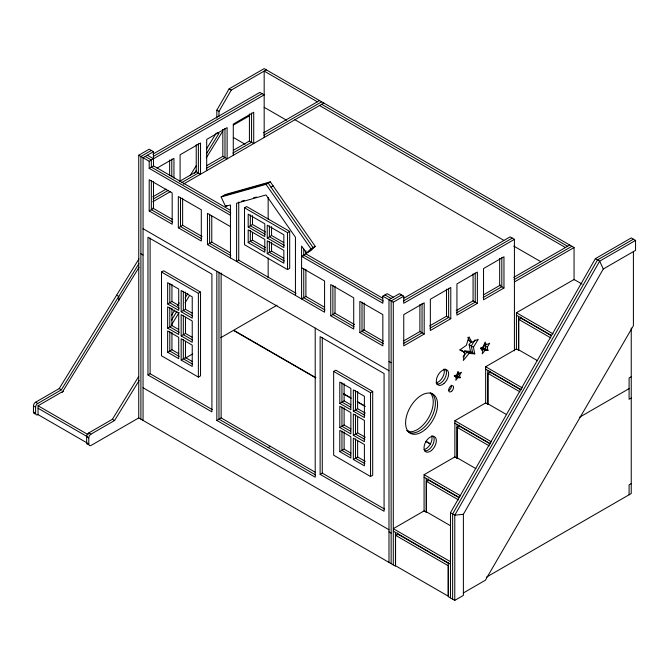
<?xml version="1.0" encoding="UTF-8"?>
<svg xmlns="http://www.w3.org/2000/svg" width="669" height="669" viewBox="0 0 669 669"><rect width="100%" height="100%" fill="white"/><g stroke="black" fill="none" stroke-linecap="round" stroke-linejoin="round"><path stroke-width="1" d="M454.159 375.936L456.308 377.182L455.806 380.293L457.981 377.617L460.147 377.784L459.645 375.259L461.485 372.248L459.009 373.361L457.579 372.533M460.347 349.795L464.654 352.279L463.333 360.466L469.044 353.433L474.756 353.876L473.443 347.211L478.285 339.292L471.762 342.21L468.175 340.136M480.735 348.482L482.884 349.728L482.232 353.817L485.084 350.305L487.944 350.523L487.283 347.186L489.708 343.23L486.447 344.694L484.289 343.448M450.48 597.902L450.48 512.705L595.36 258.66L631.243 237.938L635.55 240.43L635.55 250.365L603.279 268.997L463.391 514.285L463.391 595.418L454.778 600.386L448.322 596.656L448.322 562.938M216.831 118.154L216.831 110.151L229.124 88.852L264.171 68.614L574.061 247.53L574.061 279.893M218.98 116.389L218.98 111.388L231.282 90.089L266.329 69.86M474.756 353.876L470.449 351.392L469.136 344.719L471.294 341.207M475.057 339.81L471.285 345.965L472.607 352.63L466.895 352.187L463.09 356.878M455.823 376.379L457.997 376.547L457.496 374.013L458.416 372.508M486.104 344.368L485.134 345.948L485.786 349.277L482.934 349.059L481.789 350.464M35.273 413.668A3.479 2.007 -60 0 1 33.45 411.979L33.45 405.941A3.044 1.756 -60 0 1 35.599 402.211L59.215 388.58L138.943 258.878M190.138 175.579L196.134 165.828M206.478 148.995L216.288 133.039M138.767 417.908L91.243 445.345A3.479 2.007 -60 0 1 88.785 443.923L38.058 414.638A3.479 2.007 -60 0 1 35.599 413.216L35.599 407.187A3.044 1.756 -60 0 1 37.757 403.457L61.364 389.826L138.909 263.661M194.47 173.279L196.109 170.62M206.453 153.778L218.98 133.399L217.55 132.571M62.041 392.569L139.06 267.257M206.253 157.951L222.635 131.291M171.532 315.367L174.793 310.048M177.519 305.616L179.15 302.957M171.498 320.15L176.951 311.286M185.121 297.998L187.838 293.566M87.865 444.433A3.479 2.007 -60 0 1 86.635 442.686L86.635 436.648A3.044 1.756 -60 0 1 88.785 432.918L112.4 419.287L138.634 376.605M171.473 324.942L179.1 312.532M185.096 302.781L189.452 295.698M88.785 443.923L88.785 437.894A3.044 1.756 -60 0 1 90.942 434.164L114.55 420.533L139.152 380.51M463.475 352.513L464.746 350.949L470.449 351.392M305.9 269.39L305.9 296.467L301.594 298.951L301.594 246.058L306.511 253.116L310.918 248.826L315.224 246.343L270.326 181.859L225.428 194.495L221.121 196.979L225.528 206.361L230.445 204.973L230.445 257.874M308.668 251.879L313.067 247.58L268.169 183.097L223.27 195.741M315.224 246.343L310.817 250.632L306.511 253.116M395.446 532.407L395.446 566.133L138.742 417.924L138.742 155.233L149.195 149.195L153.502 151.679L153.502 165.879L230.236 210.183M151.345 150.441L140.891 156.471L140.891 419.162M153.502 151.679L143.049 157.717L143.049 420.408M152.791 154.213L259.873 92.397L264.171 94.881L149.195 161.262L138.742 155.233M153.151 156.496L262.022 93.643M149.195 161.262L149.195 168.362L153.502 165.879M157.056 168.086L173.94 158.336L173.94 178.121M233.473 125.036L249.729 115.645M152.749 196.845L166.088 189.143M179.342 181.491L196.234 171.741L200.533 174.224L200.533 142.982L180.095 154.79L180.095 181.859M206.821 165.619L222.827 156.387L227.126 158.871L227.126 127.628L206.688 139.436L206.688 170.67M233.414 150.266L249.42 141.034L253.718 143.517L253.718 112.275L233.28 124.083L233.28 155.317M263.486 132.905L319.514 100.559M153.126 199.111L168.237 190.389M181.5 182.729L198.384 172.978L198.384 143.827M206.311 168.404L224.976 157.625L224.976 128.473M232.904 153.05L251.569 142.271L251.569 113.12M263.829 135.197L321.664 101.805M152.749 201.812L170.746 191.418M183.339 184.151L323.813 103.051M149.195 210.961L172.176 224.232L172.176 192.99L149.195 179.727L149.195 210.961L153.502 208.477L153.502 181.408M178.33 227.786L201.31 241.049L201.31 209.815L178.33 196.544L178.33 227.786L182.629 225.294L202.08 236.525M225.528 206.361L226.958 205.534M221.121 196.979L266.019 184.343L270.326 181.859M271.004 187.169L273.161 185.932M244.503 207.808L246.652 206.57L289.694 231.415L289.694 268.336L287.536 269.582L244.503 244.729L244.503 207.808L287.536 232.661L289.694 231.415M230.445 226.632L207.457 213.361L207.457 244.603L211.764 242.119L211.764 216.087M161.497 272.024L163.646 270.778L200.533 292.077L200.533 375.853L198.384 377.099L161.497 355.799L161.497 272.024L198.384 293.323L200.533 292.077M248.191 226.983L264.79 236.567L264.79 223.781L248.191 214.197L248.191 226.983L252.489 224.491L265.601 232.059M248.191 242.596L264.79 252.18L264.79 239.402L248.191 229.818L248.191 242.596L252.489 240.112L265.601 247.681M267.249 237.98L283.848 247.572L283.848 234.786L267.249 225.202L267.249 237.98L271.555 235.496L283.781 242.563M167.643 303.969L178.707 310.357L178.707 289.058L167.643 282.669L167.643 303.969L171.941 301.485L178.757 305.415M267.249 253.601L283.848 263.185L283.848 250.407L267.249 240.823L267.249 253.601L271.555 251.118L283.781 258.184M181.165 311.779L192.237 318.168L192.237 296.869L181.165 290.48L181.165 311.779L185.472 309.295L192.287 313.226M167.643 328.111L178.707 334.5L178.707 313.201L167.643 306.812L167.643 328.111L171.941 325.627L178.757 329.558M38.058 414.638L38.058 405.765L63.488 391.081M382.635 298.165L305.9 253.869L301.594 256.352L382.844 303.258L382.844 296.158L387.15 293.674L393.297 297.228M181.165 335.922L192.237 342.311L192.237 321.011L181.165 314.622L181.165 335.922L185.472 333.438L192.287 337.368M167.643 352.254L178.707 358.643L178.707 337.343L167.643 330.954L167.643 352.254L171.941 349.762L178.757 353.7M147.966 374.966L211.914 411.887L211.914 274.148L147.966 237.236L147.966 374.966L150.115 373.728L212.265 409.604M181.165 360.056L192.237 366.453L192.237 345.145L181.165 338.757L181.165 360.056L185.472 357.572L192.287 361.503M185.547 358.032L192.772 353.859M220.778 337.686L233.431 330.386L315.634 377.843M277.05 305.206L233.673 330.243L315.877 377.701M330.729 315.768L353.709 329.039L353.709 297.797L330.729 284.534L330.729 315.768L335.027 313.284L335.027 286.207M401.592 294.92L391.139 300.95L391.139 563.649M382.844 296.158L393.297 302.196L403.75 296.158L403.75 303.258L514.419 239.36L514.419 350.874M403.942 298.173L510.121 236.876L514.419 239.36M403.399 300.975L512.27 238.122M359.855 332.585L382.844 345.856L382.844 314.622L359.855 301.351L359.855 332.585L364.162 330.101L364.162 303.032M216.831 271.313L216.831 420.408L221.138 417.924L315.04 472.138M333.655 371.42L335.805 370.174L372.7 391.474L372.7 475.249L370.542 476.495L333.655 455.196L333.655 371.42L370.542 392.72L372.7 391.474M403.892 340.805L420.291 331.339M429.59 325.97L446.482 316.22L450.781 318.703L450.781 287.461L430.343 299.269L430.343 330.503L450.781 318.703M456.183 310.617L473.376 300.69M483.277 294.97L500.37 285.103M513.733 277.392L569.762 245.038M403.374 343.59L422.039 332.811L422.039 303.659M429.966 328.236L448.631 317.457L448.631 288.306M456.559 312.883L475.224 302.104L475.224 272.952M483.152 297.529L501.817 286.75L501.817 257.598M514.076 279.675L571.911 246.284M424.188 334.057L403.75 345.856L403.75 314.622L424.188 302.814L424.188 334.057L419.889 331.573L419.889 304.495M477.373 303.35L456.935 315.149L456.935 283.915L477.373 272.107L477.373 303.35L473.075 300.866L473.075 273.788M503.966 287.996L483.528 299.796L483.528 268.562L503.966 256.754L503.966 287.996L499.668 285.512L499.668 258.435M514.419 281.958L574.061 247.53M339.802 403.365L350.874 409.754L350.874 388.455L339.802 382.066L339.802 403.365L344.109 400.882L350.916 404.812M268.169 447.561L270.326 446.323M633.401 239.184L597.509 259.907L452.629 513.943L452.629 599.14M635.55 240.43L599.667 261.144L454.778 515.189L454.778 600.386M516.443 349.369L516.443 312.741L574.061 279.475L582.105 284.116M353.332 411.176L364.396 417.565L364.396 396.265L353.332 389.876L353.332 411.176L357.631 408.692L365.299 413.116M537.458 360.658L518.718 349.837L518.718 319.381L520.875 318.135L551.206 335.646M339.802 427.508L350.874 433.897L350.874 412.597L339.802 406.208L339.802 427.508L344.109 425.024L350.916 428.954M353.332 435.318L364.396 441.707L364.396 420.408L353.332 414.019L353.332 435.318L357.631 432.835L365.299 437.258M485.661 403.348L485.661 366.729L516.443 348.95L518.6 350.196M339.802 451.642L350.874 458.039L350.874 436.74L339.802 430.343L339.802 451.642L344.109 449.158L350.916 453.097M506.667 414.638L487.935 403.825L487.935 373.361L490.084 372.123L520.415 389.634M320.125 474.363L384.073 511.283L384.073 373.545L320.125 336.632L320.125 474.363L322.282 473.125L384.424 509M353.332 459.452L364.396 465.841L364.396 444.542L353.332 438.153L353.332 459.452L357.631 456.969L365.299 461.393M454.87 457.337L454.87 420.709L485.661 402.939L487.81 404.176M475.876 468.626L457.144 457.805L457.144 427.349L459.294 426.103L489.624 443.614M424.079 511.317L424.079 474.697L454.87 456.919L457.019 458.165M450.446 525.7L426.354 511.793L426.354 481.329L428.511 480.091L458.842 497.602M631.243 376.747L629.094 377.985L629.094 399.284L631.243 398.047M579.58 417.222L629.094 388.639M395.571 535.317L448.205 565.706L448.205 596.163L395.571 565.773L395.571 535.317L397.721 534.071L448.573 563.432M631.243 483.595L629.094 484.841L629.094 494.776M486.564 577.071L631.243 493.538L631.243 328.027M463.241 593.018L485.343 580.257L633.401 325.711L633.401 251.695M241.685 201.177L244.628 200.349M253.459 197.857L256.403 197.029M463.391 514.285L454.778 515.189L450.48 512.705M481.73 347.888L483.637 348.039L487.944 350.523M482.884 349.728L480.467 348.566L483.729 346.258L485.084 342.026L486.447 344.694M460.08 349.879L462.496 351.041M464.654 352.279L459.804 349.962L466.326 345.346L469.044 336.875L471.762 342.21M456.308 377.182L454.468 376.304L456.944 374.548L457.981 371.337L459.009 373.361M595.36 258.66L599.667 261.144L603.279 268.997M317.357 101.805L264.171 71.098L264.171 137.48M321.664 104.289L567.605 246.284M319.514 105.535L565.456 247.53M294.92 119.734L503.79 240.322M513.733 246.067L540.861 261.73M264.171 107.308L286.558 120.228M229.124 88.852L231.282 90.089M216.831 110.151L218.98 111.388M233.381 137.488L245.021 144.211M516.443 312.741L553.079 333.89M516.443 315.224L551.289 335.345M518.718 319.381L550.838 337.92M403.75 296.158L399.443 293.674L388.99 299.712L388.99 562.403M483.695 345.12L487.283 347.186M147.347 155.233L153.502 158.779M480.785 347.813L485.084 350.305M145.198 156.471L151.345 160.025L151.345 167.125L230.788 212.985M384.993 294.92L391.139 298.466M469.136 344.719L473.443 347.211M303.743 255.106L383.186 300.975M265.192 234.309L250.34 225.737L250.34 214.925M284.258 245.314L269.398 236.742L269.398 225.93M149.195 168.362L230.445 215.276M464.746 350.949L469.044 353.433M485.661 366.729L522.288 387.878M485.661 369.213L521.394 389.843M487.935 373.361L520.047 391.909M301.594 267.709L324.582 280.98L324.582 312.222L207.457 244.603M265.192 249.93L250.34 241.358L250.34 230.546M284.258 260.935L269.398 252.364L269.398 241.551M457.496 374.013L459.645 375.259M455.84 375.301L460.147 377.784M454.393 375.552L457.981 377.617M152.775 208.059L172.669 219.549M211.546 241.994L230.537 252.957M305.591 296.283L324.574 307.247M334.525 312.992L354.478 324.515M363.459 329.692L383.345 341.182M172.56 221.966L151.345 209.723L151.345 180.563M201.695 238.791L180.479 226.54L180.479 197.38M230.83 255.608L209.614 243.357L209.614 214.205M238.44 260.007L296.099 293.29M303.308 297.454L324.958 309.956M354.093 326.773L332.878 314.53L332.878 285.37M383.228 343.598L362.013 331.347L362.013 302.187M388.99 361.477L391.139 362.723M143.049 228.714L388.99 370.71M454.87 420.709L491.506 441.858M454.87 423.193L490.611 443.831M457.144 427.349L489.256 445.889M140.891 253.785L143.049 255.023M343.883 393.865L351.108 398.038M357.43 401.693L364.655 405.857M407.112 430.376L409.821 431.94M426.078 441.323L430.593 443.932M343.632 394.008L350.857 398.18M357.187 401.835L365.316 406.526M406.869 430.518L409.579 432.082M425.835 441.465L430.351 444.074A8.697 5.018 -60 0 1 423.979 449.618M179.158 308.133L169.792 302.731L169.792 283.455M192.689 315.944L183.323 310.541L183.323 291.266M350.464 407.036L341.951 402.128L341.951 382.852M364.848 415.34L355.482 409.938L355.482 390.663M116.607 295.205L118.764 296.451L118.764 300.598M179.158 332.276L169.792 326.865L169.792 307.598M192.689 340.086L183.323 334.676L183.323 315.408M350.464 431.179L341.951 426.262L341.951 406.995M364.848 439.483L355.482 434.072L355.482 414.805M424.079 474.697L460.715 495.846M424.079 477.181L458.926 497.293M426.354 481.329L458.474 499.877M179.158 356.41L169.792 351.008L169.792 331.74M192.689 364.22L183.323 358.818L183.323 339.543M350.464 455.321L341.951 450.404L341.951 431.129M364.848 463.617L355.482 458.215L355.482 438.939M426.237 512.145L424.079 510.907L393.297 528.677L450.48 561.692M315.567 474.931L218.98 419.162L218.98 272.158M216.831 420.408L315.208 477.206L315.208 328.111M393.297 531.161L450.48 564.176M143.049 387.752L388.99 529.748M388.99 531.872L391.139 533.118M59.215 388.58L61.364 389.826M112.4 419.287L114.55 420.533M35.599 402.211L37.757 403.457M88.785 432.918L90.942 434.164M38.058 405.765L88.199 434.708M38.058 408.249L87.305 436.681M33.45 405.941L35.599 407.187M86.635 436.648L88.785 437.894M33.45 411.979L35.599 413.216M266.019 184.343L310.918 248.826M467.798 337.41L469.613 340.964M483.311 346.375L483.637 348.039M520.808 317.081L520.808 318.979M518.6 316.47L518.6 350.606M490.026 371.069L490.026 372.959M487.81 370.45L487.81 404.594M459.235 425.049L459.235 426.947M457.019 424.439L457.019 458.574M446.482 289.142L446.482 316.22M428.444 479.037L428.444 480.927M426.237 478.419L426.237 512.563M397.662 533.017L397.662 534.916M393.297 302.196L393.297 564.887M370.542 392.72L370.542 476.495M357.631 391.449L357.631 408.692M357.631 416.603L357.631 432.835M357.631 440.746L357.631 456.969M344.109 383.638L344.109 400.882M344.109 407.781L344.109 425.024M344.109 431.915L344.109 449.158M322.282 337.477L322.282 473.125M305.9 250.775L305.9 253.869M303.743 248.935L303.743 256.219M303.743 268.553L303.743 297.705M295.447 295.397L295.447 237.227L266.019 194.963L236.592 203.242L236.592 261.42L238.741 260.182L238.741 202.005M287.536 232.661L287.536 269.582M271.555 226.649L271.555 235.496M271.555 242.27L271.555 251.118M268.169 197.455L268.169 218.989M268.169 257.983L268.169 277.71M252.489 215.644L252.489 224.491M252.489 232.252L252.489 240.112M249.42 113.956L249.42 141.034M222.827 129.309L222.827 156.387M221.138 272.994L221.138 417.924M198.384 293.323L198.384 377.099M196.234 144.663L196.234 171.741M185.472 292.052L185.472 309.295M185.472 317.206L185.472 333.438M185.472 341.349L185.472 357.572M182.629 198.225L182.629 225.294M171.941 284.241L171.941 301.485M171.941 308.384L171.941 325.627M171.941 332.526L171.941 349.762M171.791 159.18L171.791 176.875M169.642 160.016L169.642 175.638M150.115 238.08L150.115 373.728M431.079 393.054A22.612 13.054 -60 0 1 430.727 418.945A22.612 13.054 -60 0 1 408.483 432.191M432.776 435.753A8.697 5.018 -60 0 1 432.517 445.286A8.697 5.018 -60 0 1 424.422 450.847M445.069 368.945A8.697 5.018 -60 0 1 444.676 378.721A8.697 5.018 -60 0 1 436.414 383.947M451.224 385.202A3.479 2.007 -60 0 1 448.631 390.562M430.209 392.862A22.612 13.054 -60 0 1 428.578 417.707A22.612 13.054 -60 0 1 407.881 431.538M443.898 369.054A8.697 5.018 -60 0 1 442.527 377.475A8.697 5.018 -60 0 1 435.92 382.877M431.597 435.862A8.697 5.018 -60 0 1 430.368 444.049M451.65 391.256A3.479 2.007 -60 0 0 452.888 385.837A3.479 2.007 -60 0 0 448.74 389.35A3.479 2.007 -60 0 0 451.65 391.256M431.589 450.362A8.697 5.018 -60 0 0 434.666 436.807A8.697 5.018 -60 0 0 424.297 445.604A8.697 5.018 -60 0 0 431.589 450.362M443.89 383.554A8.697 5.018 -60 0 0 446.967 370.007A8.697 5.018 -60 0 0 436.598 378.796A8.697 5.018 -60 0 0 443.89 383.554M425.233 429.523A22.612 13.054 -60 0 0 433.236 394.3A22.612 13.054 -60 0 0 406.275 417.163A22.612 13.054 -60 0 0 425.233 429.523"/></g></svg>
